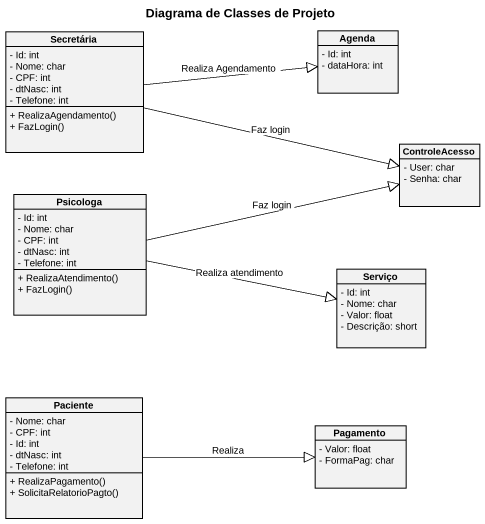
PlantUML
@startuml
title Diagrama de Classes de Projeto
hide circle
hide empty members
skinparam classAttributeIconSize 0
class Secretária {
  - Id: int
  - Nome: char
  - CPF: int
  - dtNasc: int
  - Telefone: int
  + RealizaAgendamento()
  + FazLogin()
}
class Agenda {
  - Id: int
  - dataHora: int
}
class ControleAcesso {
  - User: char
  - Senha: char
}
class Psicologa {
  - Id: int
  - Nome: char
  - CPF: int
  - dtNasc: int
  - Telefone: int
  + RealizaAtendimento()
  + FazLogin()
}
class Serviço {
  - Id: int
  - Nome: char
  - Valor: float
  - Descrição: short
}
class Paciente {
  - Nome: char
  - CPF: int
  - Id: int
  - dtNasc: int
  - Telefone: int
  + RealizaPagamento()
  + SolicitaRelatorioPagto()
}
class Pagamento {
  - Valor: float
  - FormaPag: char
}
Secretária -right-|> Agenda : Realiza Agendamento
Secretária -right-|> ControleAcesso : Faz login
Psicologa -right-|> ControleAcesso : Faz login
Psicologa -right-|> Serviço : Realiza atendimento
Paciente -right-|> Pagamento : Realiza
@enduml
